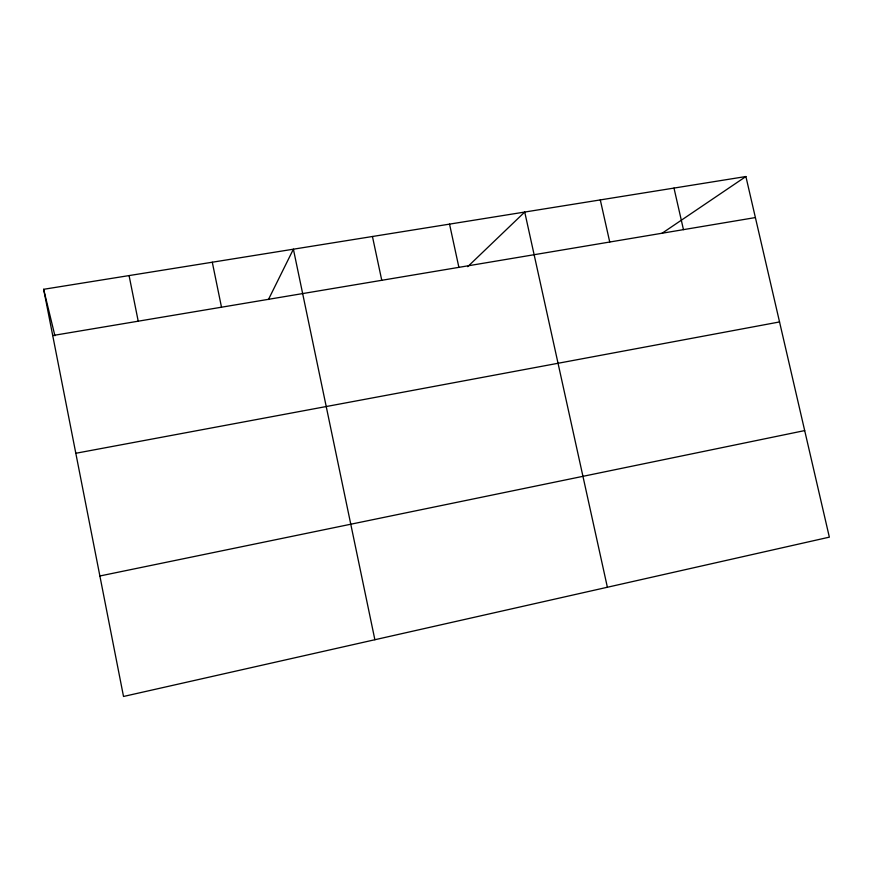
<?xml version="1.0" encoding="UTF-8"?>
<svg xmlns="http://www.w3.org/2000/svg" width="873" height="873" viewBox="0 0 873 873"><rect width="100%" height="100%" fill="white"/><g stroke="black" fill="none" stroke-linecap="round" stroke-linejoin="round"><path stroke-width="1.31" d="M268.447 299.526L293.393 249.187L374.877 639.734M467.71 266.68L524.728 212.041L607.379 587.245M661.799 233.44L745.891 176.532L829.35 537.146L123.519 696.468L43.65 289.301L745.891 176.532M99.882 575.984L804.688 430.585M75.809 453.273L779.545 321.941M52.718 335.548L755.396 217.563M43.65 289.301L54.912 335.756M673.989 188.077L683.461 229.643M600.297 199.906L609.736 242.028M449.54 224.121L458.892 267.345M372.444 236.496L381.763 280.298M212.292 262.216L221.502 307.209M129.073 275.573L138.218 321.188"/></g></svg>
